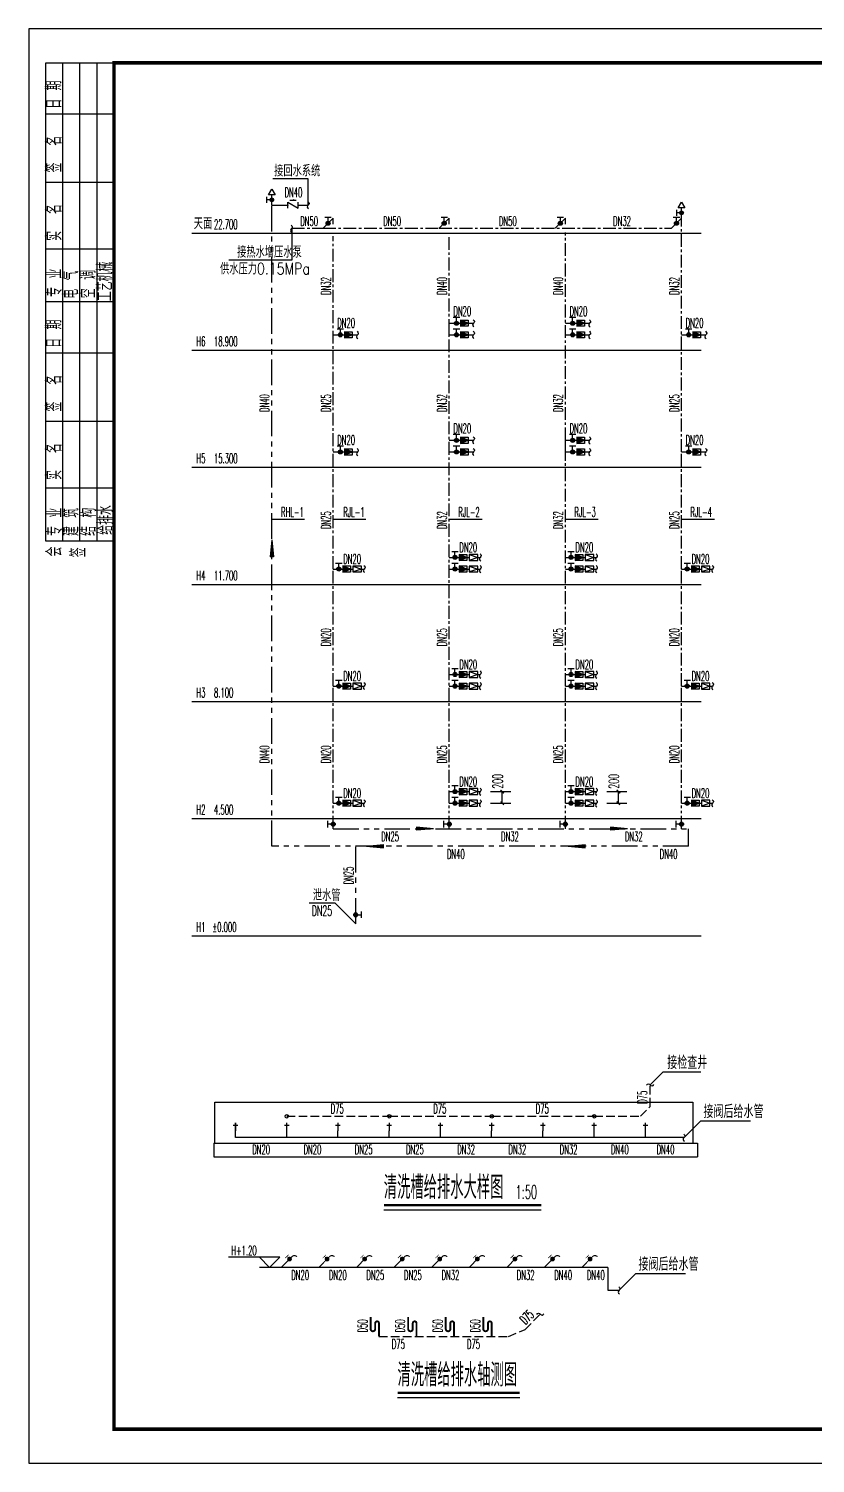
# Model space of a CAD drawing. Extents: x -1254782 to -617813, y -619975 to -323764.
# Drawn here: x -1018456 to -1006941, y -370186 to -349186 of the extents above; entities that cross this region are included whole.
import ezdxf
from ezdxf.enums import TextEntityAlignment as Align

# ---------------------------------------------------------------- set-up
doc = ezdxf.new("R2010")
doc.units = 0
doc.header["$LTSCALE"] = 1000
doc.header["$MEASUREMENT"] = 0
for name, pattern in [('CENTER', [2, 1.25, -0.25, 0.25, -0.25]), ('DASH', [0.35, 0.25, -0.1]), ('PHANTOM', [2.5, 1.25, -0.25, 0.25, -0.25, 0.25, -0.25])]:
    doc.linetypes.add(name, pattern=pattern)
for name, color, linetype in [('2', 2, 'Continuous'), ('4', 4, 'Continuous'), ('9', 9, 'Continuous'), ('DIM_ELEV', 3, 'Continuous'), ('DIM_SYMB', 3, 'Continuous'), ('EQUIP_污水', 7, 'Continuous'), ('EQUIP_给水', 7, 'Continuous'), ('K+T', 252, 'Continuous'), ('PIPE-废水', 5, 'DASH'), ('PIPE-给水', 1, 'Continuous'), ('PUB_TITLE', 4, 'Continuous'), ('STAIR', 2, 'Continuous'), ('TWT_DIM', 3, 'Continuous'), ('TWT_LEAD', 3, 'Continuous'), ('TWT_TEXT', 7, 'Continuous'), ('VALVE_给水', 7, 'Continuous'), ('WALL', 7, 'Continuous'), ('框', 130, 'Continuous')]:
    doc.layers.add(name, color=color, linetype=linetype)
doc.styles.add('-宋体', font='simsun_0.shx', dxfattribs={"width": 0.8})
doc.styles.add('_TCH_DIM', font='SIMPLEX.shx', dxfattribs={"width": 0.8, "bigfont": 'GBCBIG.shx'})
doc.styles.add('_TCH_DIM_T3', font='SIMPLEX.shx', dxfattribs={"width": 0.564706, "bigfont": 'GBCBIG.shx'})
doc.styles.add('TBC', font='simhei_0.shx', dxfattribs={"width": 0.9})
doc.styles.add('天正', font='SIMPLEX.shx', dxfattribs={"width": 0.7, "bigfont": 'HZTXT.shx'})
doc.dimstyles.new('_TWT_ARCH&&50', dxfattribs={"dimtxt": 148.75, "dimasz": 50, "dimexe": 125, "dimexo": 150, "dimgap": 63.125, "dimtad": 1, "dimdec": 0, "dimzin": 0, "dimdsep": 46, "dimtxsty": '_TCH_DIM_T3', "dimblk": 'ARCHTICK', "dimcen": 0.09, "dimclrt": 7, "dimazin": 2, "dimtfac": 1, "dimtdec": 0, "dimtix": 1, "dimtmove": 2, "dimatfit": 3, "dimfxl": 1, "dimtolj": 1, "dimtzin": 0, "dimarcsym": 0})

# ---------------------------------------------------------------- blocks, each defined once
blk = doc.blocks.new('$TWTSYS$00000247')
at = {"elevation": 0}
blk.add_lwpolyline([(7, -101, -0.575183), (0, 0, 0.604745), (-11, 101, 16.924828)], format="xyb", dxfattribs=at)
blk = doc.blocks.new('A$C4A5B27E7')
at = {"layer": '4'}
h = blk.add_hatch(color=256, dxfattribs=at)
h.dxf.hatch_style = 1
h.paths.add_polyline_path([(248, 0), (248, 48), (0, 24)])
for p, q in [((0, 24), (248, 48)), ((0, 24), (248, 0)), ((248, 48), (248, 0))]:
    blk.add_line(p, q, dxfattribs=at)
blk = doc.blocks.new('$VALVE$00000497')
for p, q in [((78, 138), (-78, 138)), ((0, 50), (0, 138))]:
    blk.add_line(p, q)
at = {"const_width": 49.6}
blk.add_lwpolyline([(25, 0, 1), (-25, 0, 1)], format="xyb", close=True, dxfattribs=at)
blk.add_circle((0, 0), 50)
blk = doc.blocks.new('A$C6EA3746F')
at = {"layer": 'TWT_TEXT'}
for points in [[(284, 871), (284, 871), (464, 559), (464, 559), (104, 559), (104, 559), (284, 871)], [(284, 0), (284, 409), (284, 559)]]:
    blk.add_lwpolyline(points, dxfattribs=at)
at = {"layer": 'TWT_TEXT', "xscale": 2.052, "yscale": 2.052, "zscale": 2.052, "rotation": 90.00000000007688}
blk.add_blockref('$VALVE$00000497', (284, 290), dxfattribs=at)
blk = doc.blocks.new('A$C36775C79')
at = {"layer": 'K+T'}
blk.add_lwpolyline([(12, 200), (12, 800), (7012, 800), (7012, 200)], dxfattribs=at)
at = {"layer": 'WALL'}
for p, q in [((0, 200), (7080, 200)), ((0, 200), (0, 0)), ((0, 0), (7080, 0)), ((7080, 200), (7080, 0))]:
    blk.add_line(p, q, dxfattribs=at)
blk = doc.blocks.new('$ATTACHMENT$00000139')
at = {"const_width": 30}
blk.add_lwpolyline([(-169, 0), (-400, 0, 0.443942), (-486, -95, -1.105826)], format="xyb", dxfattribs=at)
at = {"const_width": 15}
for points in [[(-240, 100), (-367, 100)], [(-305, 0), (-305, 100)]]:
    blk.add_lwpolyline(points, dxfattribs=at)
at = {"const_width": 62.5}
blk.add_lwpolyline([(-273, 0, -1), (-336, 0, -1)], format="xyb", close=True, dxfattribs=at)
blk = doc.blocks.new('A$C17493E92')
at = {"layer": '2', "const_width": 28.2}
blk.add_lwpolyline([(14, 285), (14, 109, 1.048718), (81, 112), (81, 192, -1), (136, 192), (136, 0)], format="xyb", dxfattribs=at)
blk = doc.blocks.new('A$C29A34EED')
at = {"layer": '框'}
for p, q in [((0, 461), (0, 14461)), ((0, 14461), (2000, 14461)), ((500, 461), (500, 14461)), ((1000, 461), (1000, 14461)), ((1500, 461), (1500, 14461)), ((2000, 461), (2000, 14461)), ((2000, 12961), (0, 12961)), ((2000, 10961), (0, 10961)), ((2000, 9005), (0, 9005)), ((2000, 7461), (0, 7461)), ((2000, 5961), (0, 5961)), ((2000, 3961), (0, 3961)), ((2000, 2005), (0, 2005)), ((2000, 461), (0, 461))]:
    blk.add_line(p, q, dxfattribs=at)
at = {"layer": '框', "style": '_TCH_DIM', "width": 0.8}
for s, p in [('日 期', (462, 13120)), ('签  名', (466, 11253)), ('实  名', (466, 9253)), ('工艺机械', (1953, 7486)), ('专 业', (472, 7613)), ('电 气', (957, 7555)), ('空 调', (1460, 7573)), ('日 期', (462, 6120)), ('签  名', (466, 4253)), ('实  名', (466, 2253)), ('专 业', (480, 613)), ('建 筑', (967, 607)), ('结 构', (1470, 612)), ('给排水', (1970, 645)), ('会', (470, 12)), ('签', (1174, -12))]:
    blk.add_text(s, height=450, rotation=90, dxfattribs=at).set_placement(p)
blk = doc.blocks.new('A$C54597E38')
at = {"layer": '9'}
h = blk.add_hatch(dxfattribs=at)
h.set_pattern_fill('ANSI31', color=256, scale=70.630202, angle=135, style=0)
h.set_pattern_definition([(180, (-153496.256, -56662.455), (-2e-15, -8.82877527), [])])
edge = h.paths.add_edge_path()
edge.add_line((99, 458), (99, 400))
edge.add_line((99, 400), (0, 400))
edge.add_line((0, 400), (0, 620))
edge.add_arc((64, 620), 63.6, 90, 180, ccw=False)
edge.add_line((64, 683), (622, 683))
edge.add_arc((622, 620), 63.6, 0, 90, ccw=False)
edge.add_line((685, 620), (685, 396))
edge.add_line((685, 396), (594, 396))
edge.add_line((594, 396), (594, 463))
edge.add_line((594, 463), (614, 463))
edge.add_line((614, 463), (624, 463))
edge.add_line((624, 463), (624, 613))
edge.add_line((624, 613), (68, 613))
edge.add_line((68, 613), (68, 458))
edge.add_line((68, 458), (99, 458))
h.paths.add_polyline_path([(369, 293), (369, 582), (586, 582), (586, 519), (436, 519), (436, 458), (557, 458), (557, 225), (431, 225), (431, 166), (588, 166), (588, 112), (370, 112), (370, 226), (321, 226), (321, 112), (103, 112), (103, 166), (260, 166), (260, 225), (133, 225), (133, 458), (255, 458), (255, 519), (104, 519), (104, 582), (321, 582), (321, 293)])
h.paths.add_polyline_path([(196, 399), (265, 399), (265, 289), (196, 289)], flags=16)
h.paths.add_polyline_path([(494, 399), (425, 399), (425, 289), (494, 289)], flags=16)
edge = h.paths.add_edge_path()
edge.add_line((99, 225), (99, 283))
edge.add_line((99, 283), (0, 283))
edge.add_line((0, 283), (0, 64))
edge.add_arc((64, 64), 63.6, 180, 270)
edge.add_line((64, 0), (622, 0))
edge.add_arc((622, 64), 63.6, 270, 360)
edge.add_line((685, 64), (685, 287))
edge.add_line((685, 287), (594, 287))
edge.add_line((594, 287), (594, 220))
edge.add_line((594, 220), (614, 220))
edge.add_line((614, 220), (624, 220))
edge.add_line((624, 220), (624, 71))
edge.add_line((624, 71), (68, 71))
edge.add_line((68, 71), (68, 225))
edge.add_line((68, 225), (99, 225))
blk.add_lwpolyline([(369, 293), (369, 293), (369, 582), (586, 582), (586, 519), (436, 519), (436, 458), (557, 458), (557, 225), (431, 225), (431, 166), (588, 166), (588, 112), (370, 112), (370, 226), (321, 226), (321, 112), (103, 112), (103, 166), (260, 166), (260, 225), (133, 225), (133, 458), (255, 458), (255, 519), (104, 519), (104, 582), (321, 582), (321, 293), (369, 293)], dxfattribs=at)
blk.add_lwpolyline([(99, 225), (99, 283), (0, 283), (0, 64, 0.414214), (64, 0), (622, 0, 0.414214), (685, 64), (685, 287), (594, 287), (594, 220), (614, 220), (624, 220), (624, 71), (68, 71), (68, 225)], format="xyb", close=True, dxfattribs=at)
blk.add_lwpolyline([(494, 399), (425, 399), (425, 289), (494, 289)], close=True, dxfattribs=at)
blk = doc.blocks.new('框')
at = {"layer": '4'}
for p, q in [((-296744, 162730), (-296744, 136314)), ((-286744, 162730), (-286744, 136314))]:
    blk.add_line(p, q, dxfattribs=at)
at = {"layer": '框'}
for p, q in [((-296744, 176314), (-296744, 136314)), ((-286744, 176314), (-286744, 136314)), ((-296744, 163305), (-286744, 163305)), ((-296744, 158802), (-286744, 158802)), ((-296744, 154299), (-286744, 154299)), ((-296744, 152498), (-286744, 152498)), ((-296744, 150697), (-286744, 150697)), ((-296744, 149796), (-286744, 149796)), ((-296744, 148896), (-286744, 148896)), ((-296744, 147995), (-286744, 147995)), ((-296744, 147095), (-286744, 147095)), ((-296744, 146194), (-286744, 146194)), ((-296744, 145293), (-286744, 145293)), ((-296744, 144393), (-286744, 144393)), ((-296744, 143492), (-286744, 143492)), ((-296744, 142592), (-286744, 142592)), ((-296744, 141691), (-286744, 141691)), ((-296744, 140790), (-286744, 140790)), ((-296744, 139890), (-286744, 139890)), ((-296744, 138989), (-286744, 138989))]:
    blk.add_line(p, q, dxfattribs=at)
at = {"layer": '4'}
blk.add_blockref('A$C54597E38', (-296545, 138194), dxfattribs=at)
at = {"layer": 'TWT_TEXT', "style": 'TBC', "width": 0.9}
blk.add_text('广州亚泰建筑设计院有限公司', height=480, dxfattribs=at).set_placement((-295594, 138303))
at = {"layer": 'TWT_TEXT', "style": '_TCH_DIM'}
for s, height, p in [('建筑工程甲级设计证书号：', 300, (-295611, 137801)), ('市政工程乙级设计证书号：', 300, (-295611, 137369)), ('城乡规划编制乙级证书编号：粤自资规乙字', 300, (-295611, 136920)), ('电话', 300, (-295611, 136486)), ('图纸版权属设计单位所有，未经许可，外人及外单位不得翻印复制作为其他工程之用', 249.73, (-293659, 135803))]:
    blk.add_text(s, height=height, rotation=359.9997, dxfattribs=at).set_placement(p)
at = {"layer": 'TWT_TEXT', "style": '天正', "width": 0.67}
for s, height, p in [('A144002161', 300, (-293024, 137780)), ('A244002168', 300, (-293014, 137347)), ('23440110', 300, (-291419, 136901)), ('Tel：020-84214629', 290, (-295000, 136465))]:
    blk.add_text(s, height=height, rotation=359.9997, dxfattribs=at).set_placement(p)
at = {"layer": '框', "style": '-宋体', "width": 0.74}
for s, p in [('注册章', (-296559, 159033)), ('工程设计出图专用章', (-296559, 154530)), ('佛山市天地元一净化设备有限公司净化智', (-293732, 153432)), ('项目名称', (-296559, 152729)), ('能装备总部项目综合楼', (-293732, 152729)), ('兴建单位', (-296559, 150928)), ('佛山市天地元一净化设备有限公司', (-293732, 150928)), ('图      名', (-296559, 150075)), ('图      别', (-296559, 149174)), ('水  施', (-293732, 149174)), ('图      号', (-296559, 148273)), ('SS-  /', (-293732, 148273)), ('10', (-292587, 148273)), ('版  本  号', (-296559, 147373)), ('第一版', (-293732, 147373)), ('日      期', (-296559, 146472)), ('2025.10', (-293732, 146472)), ('制      图', (-296559, 145572)), ('设      计', (-296559, 144671)), ('专业负责人', (-296559, 143770)), ('项目负责人', (-296559, 142870)), ('专业校对人', (-296559, 141969)), ('审  核  人', (-296559, 141069)), ('审  定  人', (-296559, 140168)), ('设  计  号', (-296559, 139267)), ('AT-FS25023E', (-293740, 139267))]:
    blk.add_text(s, height=350, dxfattribs=at).set_placement(p)
for s, p in [('叶润华', (-293185, 145572)), ('叶润华', (-293185, 144671)), ('何志朋', (-293185, 142870)), ('范 武', (-293185, 141969)), ('陈伟业', (-293185, 141069)), ('何志朋', (-293185, 140168))]:
    blk.add_text(s, height=350, dxfattribs=at).set_placement(p, align=Align.CENTER)
blk = doc.blocks.new('A$C7517252D')
at = {"layer": '4'}
for name, p in [('A$C29A34EED', (0, 26072)), ('框', (344644, -135781))]:
    blk.add_blockref(name, p, dxfattribs=at)
blk = doc.blocks.new('_ArchTick')
at = {"color": 0, "linetype": 'ByBlock', "const_width": 0.4}
blk.add_lwpolyline([(-0.5, -0.5), (0.5, 0.5)], dxfattribs=at)
blk = doc.blocks.new('*D171')
at = {"layer": 'Defpoints', "color": 0, "transparency": 16777216}
for p in [(-1011845, -360353), (-1011524, -360353), (-1011845, -360523)]:
    blk.add_point(p, dxfattribs=at)
at = {"layer": 'TWT_DIM', "color": 0, "lineweight": -2, "transparency": 16777216}
for p, q in [((-1011695, -360353), (-1011399, -360353)), ((-1011524, -360523), (-1011524, -360353)), ((-1011695, -360523), (-1011399, -360523))]:
    blk.add_line(p, q, dxfattribs=at)
at = {"layer": 'TWT_DIM', "color": 0, "lineweight": -2, "transparency": 16777216, "xscale": 50, "yscale": 50, "zscale": 50}
for p, rotation in [((-1011524, -360353), 90), ((-1011524, -360523), 270)]:
    blk.add_blockref('_ArchTick', p, dxfattribs=dict(at, rotation=rotation))
at = {"layer": 'TWT_DIM', "color": 7, "transparency": 16777216, "insert": (-1011591, -360203), "char_height": 148.8, "attachment_point": 5, "rotation": 90, "style": '_TCH_DIM_T3'}
blk.add_mtext('\\A1;200', dxfattribs=at)
blk = doc.blocks.new('*D172')
at = {"layer": 'Defpoints', "color": 0, "transparency": 16777216}
for p in [(-1010145, -360353), (-1009824, -360353), (-1010145, -360523)]:
    blk.add_point(p, dxfattribs=at)
at = {"layer": 'TWT_DIM', "color": 0, "lineweight": -2, "transparency": 16777216}
for p, q in [((-1009995, -360353), (-1009699, -360353)), ((-1009824, -360523), (-1009824, -360353)), ((-1009995, -360523), (-1009699, -360523))]:
    blk.add_line(p, q, dxfattribs=at)
at = {"layer": 'TWT_DIM', "color": 0, "lineweight": -2, "transparency": 16777216, "xscale": 50, "yscale": 50, "zscale": 50}
for p, rotation in [((-1009824, -360353), 90), ((-1009824, -360523), 270)]:
    blk.add_blockref('_ArchTick', p, dxfattribs=dict(at, rotation=rotation))
at = {"layer": 'TWT_DIM', "color": 7, "transparency": 16777216, "insert": (-1009891, -360203), "char_height": 148.8, "attachment_point": 5, "rotation": 90, "style": '_TCH_DIM_T3'}
blk.add_mtext('\\A1;200', dxfattribs=at)
blk = doc.blocks.new('$VALVE$00000752')
for p, q in [((-112.5, 75), (112.5, 75)), ((112.5, 75), (112.5, -75)), ((112.5, -75), (-112.5, -75))]:
    blk.add_line(p, q)
blk.add_lwpolyline([(-112.5, -75), (112.5, 0), (-112.5, 75)], close=True)
for p in [(-112.5, 0), (112.5, 0)]:
    blk.add_point(p)
blk.add_solid([(-112.5, 75), (112.5, 0), (-112.5, -75)])
blk = doc.blocks.new('$VALVE$00000301')
for points in [[(-125, 72), (125, 0), (-125, -72)], [(-125, 72), (-125, -72), (125, -72), (125, 72), (-125, 72)]]:
    blk.add_lwpolyline(points)
for p in [(-125, 0), (125, 0)]:
    blk.add_point(p)
blk = doc.blocks.new('$VALVE$00000315')
blk.add_line((-75, 125), (75, 125))
blk.add_lwpolyline([(-125, -75), (-125, 75), (125, -75), (125, 75)])
for p in [(-125, 0), (125, 0)]:
    blk.add_point(p)
blk.add_solid([(0, 125), (0, 150), (75, 125)])
blk = doc.blocks.new('$TwtSys$00000320')
at = {"const_width": 20}
for points in [[(0, 0), (0, -121)], [(-37, -83), (37, -83)]]:
    blk.add_lwpolyline(points, dxfattribs=at)
blk = doc.blocks.new('$TwtSys$00000147')
blk.add_circle((0, 0, 0), 25)

msp = doc.modelspace()

# ---------------------------------------------------------------- linework, layer by layer
at = {"layer": '4', "linetype": 'PHANTOM', "ltscale": 0.15}
for p, q in [((-1013999, -360895.8), (-1013999, -360523)), ((-1012298.9, -360895.8), (-1012298.9, -360523.1)), ((-1010599, -360895.8), (-1010599, -360523)), ((-1008899, -360895.8), (-1008899, -360523))]:
    msp.add_line(p, q, dxfattribs=at)
at = {"layer": '4', "linetype": 'PHANTOM', "ltscale": 0.3}
for p, q in [((-1008795.5, -361152.4), (-1008795.5, -360895.8)), ((-1013667.8, -362287), (-1013667.8, -361152.4))]:
    msp.add_line(p, q, dxfattribs=at)
for points in [[(-1008795.5, -361152.4), (-1008795.5, -361152.4), (-1014898, -361152.4), (-1014898, -351769), (-1014662.3, -351769)], [(-1014512.3, -351769), (-1014364.3, -351769)], [(-1013999, -360895.8), (-1008795.5, -360895.8)]]:
    msp.add_lwpolyline(points, dxfattribs=at)
at = {"layer": '9'}
for points in [[(-1008610.2, -352182.8), (-1016068.9, -352182.8)], [(-1008610.2, -353896.8), (-1016068.9, -353896.8)], [(-1008610.2, -355610.8), (-1016068.9, -355610.8)], [(-1008610.2, -357324.8), (-1016068.9, -357324.8)], [(-1008610.2, -359038.8), (-1016068.9, -359038.8)], [(-1008610.2, -360752.8), (-1016068.9, -360752.8)], [(-1008610.2, -362470.8), (-1016068.9, -362470.8)]]:
    msp.add_lwpolyline(points, dxfattribs=at)
at = {"layer": 'DIM_ELEV', "color": 0}
for p, q in [((-1014779, -367167.3), (-1015532.2, -367167.3)), ((-1014929, -367317.3), (-1015079, -367167.3)), ((-1014929, -367317.3), (-1014779, -367167.3)), ((-1014682, -367317.3), (-1015079, -367317.3))]:
    msp.add_line(p, q, dxfattribs=at)
at = {"layer": 'DIM_SYMB', "const_width": 35}
for points in [[(-1013256.9, -366407.1), (-1010953.2, -366407.1)], [(-1013056.9, -369152.7), (-1011268.2, -369152.7)]]:
    msp.add_lwpolyline(points, dxfattribs=at)
at = {"layer": 'DIM_SYMB'}
for points in [[(-1013256.9, -366477.1), (-1010953.2, -366477.1)], [(-1013056.9, -369222.7), (-1011268.2, -369222.7)]]:
    msp.add_lwpolyline(points, dxfattribs=at)
at = {"layer": 'PIPE-废水', "linetype": 'DASH', "ltscale": 0.5}
for p, q in [((-1009358.1, -364962.1), (-1009358.1, -364646.1)), ((-1009502.1, -365106.1), (-1009358.1, -364962.1)), ((-1014678.5, -365106.1), (-1013176.5, -365106.1)), ((-1013176.5, -365106.1), (-1011676.5, -365106.1)), ((-1011676.5, -365106.1), (-1010176.5, -365106.1)), ((-1010176.5, -365106.1), (-1009502.1, -365106.1)), ((-1011188.6, -368225.9), (-1010965.2, -368002.5)), ((-1013328.7, -368327.7), (-1011434.4, -368327.7)), ((-1011434.4, -368327.7), (-1011188.6, -368225.9))]:
    msp.add_line(p, q, dxfattribs=at)
at = {"layer": 'PIPE-给水', "linetype": 'Continuous', "ltscale": 0.5}
for p, q in [((-1014147.3, -352107.5), (-1013998.9, -351959.1)), ((-1012447.3, -352107.5), (-1012298.9, -351959.1)), ((-1010747.4, -352107.5), (-1010599, -351959.1)), ((-1009047.4, -352107.5), (-1008899, -351959.1)), ((-1012298.9, -353497), (-1012132.7, -353497)), ((-1012020.2, -353497), (-1011944.2, -353497)), ((-1010599, -353497), (-1010432.7, -353497)), ((-1010320.2, -353497), (-1010244.3, -353497)), ((-1013999, -353667), (-1013832.7, -353667)), ((-1013720.2, -353667), (-1013644.3, -353667)), ((-1012298.9, -353667), (-1012132.7, -353667)), ((-1012020.2, -353667), (-1011944.3, -353667)), ((-1010599, -353667), (-1010432.8, -353667)), ((-1010320.3, -353667), (-1010244.3, -353667)), ((-1008899, -353667), (-1008732.8, -353667)), ((-1008620.3, -353667), (-1008544.3, -353667)), ((-1012299, -355211), (-1012132.7, -355211)), ((-1012020.2, -355211), (-1011944.2, -355211)), ((-1010599, -355211), (-1010432.7, -355211)), ((-1010320.2, -355211), (-1010244.2, -355211)), ((-1013999, -355381), (-1013832.7, -355381)), ((-1013720.2, -355381), (-1013644.3, -355381)), ((-1012299, -355381), (-1012132.8, -355381)), ((-1012020.3, -355381), (-1011944.3, -355381)), ((-1010599, -355381), (-1010432.8, -355381)), ((-1010320.3, -355381), (-1010244.3, -355381)), ((-1008899, -355381.1), (-1008732.8, -355381.1)), ((-1008620.3, -355381.1), (-1008544.3, -355381.1)), ((-1012298.9, -356925), (-1012155.4, -356925)), ((-1012042.9, -356925), (-1012008.3, -356925)), ((-1011883.4, -356925), (-1011845.2, -356925)), ((-1010598.9, -356925), (-1010455.4, -356925)), ((-1010342.9, -356925), (-1010308.3, -356925)), ((-1010183.4, -356925), (-1010145.2, -356925)), ((-1013999, -357095), (-1013855.4, -357095)), ((-1013742.9, -357095), (-1013708.3, -357095)), ((-1013583.5, -357095), (-1013545.2, -357095)), ((-1012299, -357095), (-1012155.4, -357095)), ((-1012042.9, -357095), (-1012008.3, -357095)), ((-1011883.5, -357095), (-1011845.3, -357095)), ((-1010599, -357095), (-1010455.4, -357095)), ((-1010342.9, -357095), (-1010308.3, -357095)), ((-1010183.5, -357095), (-1010145.2, -357095)), ((-1008899, -357095.1), (-1008755.5, -357095.1)), ((-1008643, -357095.1), (-1008608.3, -357095.1)), ((-1008483.5, -357095), (-1008445.3, -357095)), ((-1012298.9, -358639), (-1012155.4, -358639)), ((-1012042.9, -358639), (-1012008.3, -358639)), ((-1011883.4, -358639), (-1011845.2, -358639)), ((-1010598.9, -358639), (-1010455.4, -358639)), ((-1010342.9, -358639), (-1010308.3, -358639)), ((-1010183.4, -358639), (-1010145.2, -358639)), ((-1013999, -358809), (-1013855.4, -358809)), ((-1013742.9, -358809), (-1013708.3, -358809)), ((-1013583.5, -358809), (-1013545.2, -358809)), ((-1012299, -358809), (-1012155.4, -358809)), ((-1012042.9, -358809), (-1012008.3, -358809)), ((-1011883.5, -358809), (-1011845.3, -358809)), ((-1010599, -358809), (-1010455.4, -358809)), ((-1010342.9, -358809), (-1010308.3, -358809)), ((-1010183.5, -358809), (-1010145.2, -358809)), ((-1008899, -358809.1), (-1008755.5, -358809.1)), ((-1008643, -358809.1), (-1008608.3, -358809.1)), ((-1008483.5, -358809), (-1008445.3, -358809)), ((-1012299, -360353), (-1012155.4, -360353)), ((-1012042.9, -360353), (-1012008.3, -360353)), ((-1011883.5, -360353), (-1011845.2, -360353)), ((-1010598.9, -360353), (-1010455.4, -360353)), ((-1010342.9, -360353), (-1010308.3, -360353)), ((-1010183.4, -360353), (-1010145.2, -360353)), ((-1013999, -360523), (-1013855.4, -360523)), ((-1013742.9, -360523), (-1013708.3, -360523)), ((-1013583.5, -360523), (-1013545.2, -360523)), ((-1012299, -360523), (-1012298.9, -360523)), ((-1012298.9, -360523), (-1012155.5, -360523)), ((-1012043, -360523), (-1012008.4, -360523)), ((-1011883.5, -360523), (-1011845.3, -360523)), ((-1010599, -360523), (-1010455.4, -360523)), ((-1010342.9, -360523), (-1010308.3, -360523)), ((-1010183.5, -360523), (-1010145.2, -360523)), ((-1008899, -360523), (-1008755.5, -360523)), ((-1008643, -360523), (-1008608.4, -360523)), ((-1008483.5, -360523), (-1008445.3, -360523)), ((-1015428.5, -365417.2), (-1015428.5, -365320.6)), ((-1014678.5, -365417.2), (-1014678.5, -365320.6)), ((-1013928.5, -365417.2), (-1013928.5, -365320.6)), ((-1013178.5, -365417.2), (-1013178.5, -365320.6)), ((-1012428.5, -365417.2), (-1012428.5, -365320.6)), ((-1011678.5, -365417.2), (-1011678.5, -365320.6)), ((-1010928.5, -365417.2), (-1010928.5, -365320.6)), ((-1010178.5, -365417.2), (-1010178.5, -365320.6)), ((-1009428.5, -365417.2), (-1009428.5, -365320.6)), ((-1014678.5, -365417.2), (-1015428.5, -365417.2)), ((-1013928.5, -365417.2), (-1014678.5, -365417.2)), ((-1013178.5, -365417.2), (-1013928.5, -365417.2)), ((-1012428.5, -365417.2), (-1013178.5, -365417.2)), ((-1011678.5, -365417.2), (-1012428.5, -365417.2)), ((-1010928.5, -365417.2), (-1011678.5, -365417.2)), ((-1010178.5, -365417.2), (-1010928.5, -365417.2)), ((-1009428.5, -365417.2), (-1010178.5, -365417.2)), ((-1008862.8, -365417.2), (-1009428.5, -365417.2)), ((-1014758.8, -367317.3), (-1014690.5, -367249)), ((-1014208.8, -367317.3), (-1014140.5, -367249)), ((-1013658.8, -367317.3), (-1013590.5, -367249)), ((-1013108.8, -367317.3), (-1013040.5, -367249)), ((-1012558.8, -367317.3), (-1012490.5, -367249)), ((-1012008.8, -367317.3), (-1011940.5, -367249)), ((-1011458.8, -367317.3), (-1011390.5, -367249)), ((-1010908.8, -367317.3), (-1010840.5, -367249)), ((-1010358.8, -367317.3), (-1010290.5, -367249)), ((-1014208.8, -367317.3), (-1014758.8, -367317.3)), ((-1013658.8, -367317.3), (-1014208.8, -367317.3)), ((-1013108.8, -367317.3), (-1013658.8, -367317.3)), ((-1012558.8, -367317.3), (-1013108.8, -367317.3)), ((-1012008.8, -367317.3), (-1012558.8, -367317.3)), ((-1011458.8, -367317.3), (-1012008.8, -367317.3)), ((-1010908.8, -367317.3), (-1011458.8, -367317.3)), ((-1010358.8, -367317.3), (-1010908.8, -367317.3)), ((-1009978.1, -367317.3), (-1010358.8, -367317.3)), ((-1009978.1, -367317.3), (-1009978.1, -367651.8)), ((-1009978.1, -367651.8), (-1009814.1, -367651.8))]:
    msp.add_line(p, q, dxfattribs=at)
at = {"layer": 'PIPE-给水', "linetype": 'CENTER', "ltscale": 0.15}
for p, q in [((-1013998.9, -352047.5), (-1013998.9, -351959.1)), ((-1012298.9, -352047.5), (-1012298.9, -351959.1)), ((-1010599, -352047.5), (-1010599, -351959.1)), ((-1008899, -355381.1), (-1008899, -351959.1)), ((-1014603.8, -352107.5), (-1014147.3, -352107.5)), ((-1014147.3, -352107.5), (-1012447.3, -352107.5)), ((-1012447.3, -352107.5), (-1009047.4, -352107.5)), ((-1010599, -355211), (-1010599, -352167.5)), ((-1013999, -357095), (-1013998.9, -352220.6)), ((-1012298.9, -360523), (-1012298.9, -352220.6)), ((-1012298.9, -353667), (-1012298.9, -353497)), ((-1010599, -355381), (-1010599, -355211)), ((-1010599, -358809), (-1010599, -355381)), ((-1008899, -357095.1), (-1008899, -355381.1)), ((-1013999, -358809), (-1013999, -357095)), ((-1008899, -358809.1), (-1008899, -357095.1)), ((-1013999, -360523), (-1013999, -358809)), ((-1010599, -360523), (-1010599, -358809)), ((-1008899, -360523), (-1008899, -358809.1))]:
    msp.add_line(p, q, dxfattribs=at)
at = {"layer": 'PUB_TITLE'}
msp.add_lwpolyline([(-1018455.8, -370185.6), (-988755.8, -370185.6), (-988755.8, -349185.6), (-1018455.8, -349185.6)], close=True, dxfattribs=at)
at = {"layer": 'PUB_TITLE', "const_width": 50}
msp.add_lwpolyline([(-1017205.8, -369685.6), (-989255.8, -369685.6), (-989255.8, -349685.6), (-1017205.8, -349685.6)], close=True, dxfattribs=at)
at = {"layer": 'TWT_LEAD'}
for p, q in [((-1014364.4, -351383.7), (-1014883.9, -351383.7)), ((-1014364.4, -351769), (-1014364.4, -351383.7)), ((-1014603.8, -352107.5), (-1014603.8, -352573)), ((-1014603.8, -352573), (-1015528.4, -352573)), ((-1014898, -356365.6), (-1014788.8, -356365.6)), ((-1014788.8, -356365.6), (-1014417.2, -356365.6)), ((-1013998.9, -356365.5), (-1013889.7, -356365.5)), ((-1013889.7, -356365.5), (-1013518.1, -356365.5)), ((-1012298.9, -356365.5), (-1012189.7, -356365.5)), ((-1012189.7, -356365.5), (-1011818.1, -356365.5)), ((-1010599, -356365.6), (-1010489.7, -356365.6)), ((-1010489.7, -356365.6), (-1010118.1, -356365.6)), ((-1008899, -356365.6), (-1008789.8, -356365.6)), ((-1008789.8, -356365.6), (-1008418.2, -356365.6)), ((-1013967.3, -361987.4), (-1014348.9, -361987.4)), ((-1013667.8, -362287), (-1013967.3, -361987.4)), ((-1009358.1, -364646.1), (-1009167.7, -364455.6)), ((-1009167.7, -364455.6), (-1008617.4, -364455.6)), ((-1008862.8, -365417.2), (-1008617.5, -365171.9)), ((-1008617.5, -365171.9), (-1007889.3, -365171.9)), ((-1009814.1, -367651.8), (-1009568.8, -367406.4)), ((-1009568.8, -367406.4), (-1008840.6, -367406.4))]:
    msp.add_line(p, q, dxfattribs=at)

# ---------------------------------------------------------------- block references
at = {"layer": '2'}
for p in [(-1013464.4, -368327.7), (-1012914.4, -368327.7), (-1012364.4, -368327.7), (-1011814.4, -368327.7)]:
    msp.add_blockref('A$C17493E92', p, dxfattribs=at)
at = {"layer": '4', "xscale": 0.5, "yscale": 0.5, "zscale": 0.5}
msp.add_blockref('A$C7517252D', (-1018205.8, -369951.9), dxfattribs=at)
at = {"layer": '4', "rotation": 270}
msp.add_blockref('A$C4A5B27E7', (-1014922, -356667.9), dxfattribs=at)
at = {"layer": '4', "xscale": -1}
for p in [(-1012530.4, -360919.8), (-1009689.2, -360919.8)]:
    msp.add_blockref('A$C4A5B27E7', p, dxfattribs=at)
at = {"layer": '4', "xscale": -1, "rotation": 180}
for p in [(-1013512, -361128.4), (-1010557.7, -361128.4)]:
    msp.add_blockref('A$C4A5B27E7', p, dxfattribs=at)
at = {"layer": '9'}
msp.add_blockref('A$C36775C79', (-1015744.8, -365697), dxfattribs=at)
at = {"layer": 'EQUIP_污水'}
for p in [(-1014678.5, -365106.1), (-1013176.5, -365106.1), (-1011676.5, -365106.1), (-1010176.5, -365106.1)]:
    msp.add_blockref('$TwtSys$00000147', p, dxfattribs=at)
at = {"layer": 'EQUIP_给水', "rotation": 180}
for p in [(-1015428.5, -365320.6), (-1014678.5, -365320.6), (-1013928.5, -365320.6), (-1013178.5, -365320.6), (-1012428.5, -365320.6), (-1011678.5, -365320.6), (-1010928.5, -365320.6), (-1010178.5, -365320.6), (-1009428.5, -365320.6)]:
    msp.add_blockref('$TwtSys$00000320', p, dxfattribs=at)
at = {"layer": 'EQUIP_给水', "xscale": -0.5500000000043374, "yscale": 0.5499999999992724, "zscale": 0.55, "rotation": 45}
for p in [(-1014756.1, -367314.6), (-1014206.1, -367314.6), (-1013656.1, -367314.6), (-1013106.1, -367314.6), (-1012556.1, -367314.6), (-1012006.1, -367314.6), (-1011456.1, -367314.6), (-1010906.1, -367314.6), (-1010356.1, -367314.6)]:
    msp.add_blockref('$ATTACHMENT$00000139', p, dxfattribs=at)
at = {"layer": 'STAIR', "xscale": 0.2666640000417829, "yscale": 0.2666640000417829, "zscale": 0.2666640000417829}
for p in [(-1014973.6, -351769), (-1008974.6, -351959.1)]:
    msp.add_blockref('A$C6EA3746F', p, dxfattribs=at)
at = {"layer": 'STAIR', "xscale": 0.5110560000175611, "yscale": 0.5110560000175611, "zscale": 0.5110560000175611}
for p, rotation in [((-1014364.3, -351769), 180), ((-1014609.6, -352112.8, 0), 179.9999999999999), ((-1013644.1, -353667), 180), ((-1011944.1, -353667), 180), ((-1011944.1, -353497), 180), ((-1010244.2, -353667), 180), ((-1010244.1, -353497), 180), ((-1008544.2, -353667), 180), ((-1011944.1, -355211), 180), ((-1010244.1, -355211), 180), ((-1013644.1, -355381), 180), ((-1011944.1, -355381), 180), ((-1010244.1, -355381), 180), ((-1008544.2, -355381.1), 180), ((-1011845.1, -356925), 180), ((-1010145.1, -356925), 180), ((-1013545.1, -357095), 180), ((-1011845.1, -357095), 180), ((-1010145.1, -357095), 180), ((-1008445.1, -357095.1), 180), ((-1011845.1, -358639), 180), ((-1010145.1, -358639), 180), ((-1013545.1, -358809), 180), ((-1011845.1, -358809), 180), ((-1010145.1, -358809), 180), ((-1008445.1, -358809.1), 180), ((-1011845.1, -360353), 180), ((-1010145.1, -360353), 180), ((-1013545.1, -360523), 180), ((-1011845.2, -360523), 180), ((-1010145.1, -360523), 180), ((-1008445.1, -360523), 180), ((-1009358.1, -364646, 0), 269.9999999999999), ((-1008862.7, -365417.2, 0), 180), ((-1009814, -367651.8, 0), 180), ((-1010965.2, -368002.3, 0), 269.9999999999999)]:
    msp.add_blockref('$TWTSYS$00000247', p, dxfattribs=dict(at, rotation=rotation))
at = {"layer": 'VALVE_给水', "xscale": 0.6, "yscale": 0.6, "zscale": 0.6}
msp.add_blockref('$VALVE$00000315', (-1014587.3, -351769), dxfattribs=at)
at = {"layer": 'VALVE_给水', "yscale": 0.6}
for name, p, xscale, zscale, rotation in [('$VALVE$00000497', (-1014073.1, -352033.2), 0.6, 0.6, 359.9999999999913), ('$VALVE$00000497', (-1012373.1, -352033.2), 0.6, 0.6, 359.9999999999913), ('$VALVE$00000497', (-1010673.1, -352033.2), 0.6, 0.6, 359.9999999999913), ('$VALVE$00000497', (-1008973.1, -352033.2), 0.6, 0.6, 359.9999999999913), ('$VALVE$00000497', (-1012193.3, -353497), 0.6, 0.6, 0.001718200318931), ('$VALVE$00000497', (-1010493.3, -353497), 0.6, 0.6, 0.001718200318931), ('$VALVE$00000497', (-1013893.4, -353667), 0.6, 0.6, 0.0017184278614163), ('$VALVE$00000752', (-1013776.5, -353667), 0.5, 0.5, 0.0017184278614163), ('$VALVE$00000497', (-1012193.3, -353667), 0.6, 0.6, 0.0017184278614163), ('$VALVE$00000752', (-1012076.4, -353497), 0.5, 0.5, 0.001718200318931), ('$VALVE$00000752', (-1012076.5, -353667), 0.5, 0.5, 0.0017184278614163), ('$VALVE$00000497', (-1010493.4, -353667), 0.6, 0.6, 0.0017184278614163), ('$VALVE$00000752', (-1010376.5, -353667), 0.5, 0.5, 0.0017184278614163), ('$VALVE$00000752', (-1010376.5, -353497), 0.5, 0.5, 0.001718200318931), ('$VALVE$00000497', (-1008793.4, -353667), 0.6, 0.6, 0.0017184278614163), ('$VALVE$00000752', (-1008676.5, -353667), 0.5, 0.5, 0.0017184278614163), ('$VALVE$00000497', (-1013893.4, -355381), 0.6, 0.6, 0.0017184278614163), ('$VALVE$00000497', (-1012193.4, -355381), 0.6, 0.6, 0.0017184278614163), ('$VALVE$00000497', (-1012193.3, -355211), 0.6, 0.6, 0.001718200318931), ('$VALVE$00000752', (-1012076.5, -355211), 0.5, 0.5, 0.001718200318931), ('$VALVE$00000497', (-1010493.4, -355381), 0.6, 0.6, 0.0017184278614163), ('$VALVE$00000497', (-1010493.3, -355211), 0.6, 0.6, 0.001718200318931), ('$VALVE$00000752', (-1010376.5, -355211), 0.5, 0.5, 0.001718200318931), ('$VALVE$00000497', (-1008793.4, -355381.1), 0.6, 0.6, 0.0017184278614163), ('$VALVE$00000752', (-1013776.5, -355381), 0.5, 0.5, 0.0017184278614163), ('$VALVE$00000752', (-1012076.5, -355381), 0.5, 0.5, 0.0017184278614163), ('$VALVE$00000752', (-1010376.5, -355381), 0.5, 0.5, 0.0017184278614163), ('$VALVE$00000752', (-1008676.5, -355381.1), 0.5, 0.5, 0.0017184278614163), ('$VALVE$00000497', (-1012216, -356925), 0.6, 0.6, 0.0018357484322468), ('$VALVE$00000752', (-1012099.1, -356925), 0.5, 0.5, 0.0018357484439598), ('$VALVE$00000301', (-1011945.9, -356925), 0.5, 0.5, 0.0018357484439598), ('$VALVE$00000497', (-1010516, -356925), 0.6, 0.6, 0.0018357484322468), ('$VALVE$00000752', (-1010399.1, -356925), 0.5, 0.5, 0.0018357484439598), ('$VALVE$00000301', (-1010245.9, -356925), 0.5, 0.5, 0.0018357484439598), ('$VALVE$00000497', (-1013916, -357095), 0.6, 0.6, 0.0018357484322468), ('$VALVE$00000752', (-1013799.2, -357095), 0.5, 0.5, 0.0018357484439598), ('$VALVE$00000301', (-1013645.9, -357095), 0.5, 0.5, 0.0018357484439598), ('$VALVE$00000497', (-1012216.1, -357095), 0.6, 0.6, 0.0018357484322468), ('$VALVE$00000752', (-1012099.2, -357095), 0.5, 0.5, 0.0018357484439598), ('$VALVE$00000301', (-1011945.9, -357095), 0.5, 0.5, 0.0018357484439598), ('$VALVE$00000497', (-1010516.1, -357095), 0.6, 0.6, 0.0018357484322468), ('$VALVE$00000752', (-1010399.2, -357095), 0.5, 0.5, 0.0018357484439598), ('$VALVE$00000301', (-1010245.9, -357095), 0.5, 0.5, 0.0018357484439598), ('$VALVE$00000497', (-1008816.1, -357095.1), 0.6, 0.6, 0.0018357484322468), ('$VALVE$00000752', (-1008699.2, -357095.1), 0.5, 0.5, 0.0018357484439598), ('$VALVE$00000301', (-1008545.9, -357095.1), 0.5, 0.5, 0.0018357484439598), ('$VALVE$00000497', (-1012216, -358639), 0.6, 0.6, 0.0018357484322468), ('$VALVE$00000752', (-1012099.1, -358639), 0.5, 0.5, 0.0018357484439598), ('$VALVE$00000301', (-1011945.9, -358639), 0.5, 0.5, 0.0018357484439598), ('$VALVE$00000497', (-1010516, -358639), 0.6, 0.6, 0.0018357484322468), ('$VALVE$00000752', (-1010399.1, -358639), 0.5, 0.5, 0.0018357484439598), ('$VALVE$00000301', (-1010245.9, -358639), 0.5, 0.5, 0.0018357484439598), ('$VALVE$00000497', (-1013916, -358809), 0.6, 0.6, 0.0018357484322468), ('$VALVE$00000752', (-1013799.2, -358809), 0.5, 0.5, 0.0018357484439598), ('$VALVE$00000301', (-1013645.9, -358809), 0.5, 0.5, 0.0018357484439598), ('$VALVE$00000497', (-1012216.1, -358809), 0.6, 0.6, 0.0018357484322468), ('$VALVE$00000752', (-1012099.2, -358809), 0.5, 0.5, 0.0018357484439598), ('$VALVE$00000301', (-1011945.9, -358809), 0.5, 0.5, 0.0018357484439598), ('$VALVE$00000497', (-1010516.1, -358809), 0.6, 0.6, 0.0018357484322468), ('$VALVE$00000752', (-1010399.2, -358809), 0.5, 0.5, 0.0018357484439598), ('$VALVE$00000301', (-1010245.9, -358809), 0.5, 0.5, 0.0018357484439598), ('$VALVE$00000497', (-1008816.1, -358809.1), 0.6, 0.6, 0.0018357484322468), ('$VALVE$00000752', (-1008699.2, -358809.1), 0.5, 0.5, 0.0018357484439598), ('$VALVE$00000301', (-1008545.9, -358809.1), 0.5, 0.5, 0.0018357484439598), ('$VALVE$00000497', (-1012216.1, -360353), 0.6, 0.6, 0.0018357484322468), ('$VALVE$00000752', (-1012099.2, -360353), 0.5, 0.5, 0.0018357484439598), ('$VALVE$00000301', (-1011945.9, -360353), 0.5, 0.5, 0.0018357484439598), ('$VALVE$00000497', (-1010516, -360353), 0.6, 0.6, 0.0018357484322468), ('$VALVE$00000752', (-1010399.1, -360353), 0.5, 0.5, 0.0018357484439598), ('$VALVE$00000301', (-1010245.9, -360353), 0.5, 0.5, 0.0018357484439598), ('$VALVE$00000497', (-1013916, -360523), 0.6, 0.6, 0.0018357484322468), ('$VALVE$00000752', (-1013799.2, -360523), 0.5, 0.5, 0.0018357484439598), ('$VALVE$00000301', (-1013645.9, -360523), 0.5, 0.5, 0.0018357484439598), ('$VALVE$00000497', (-1012216.1, -360523), 0.6, 0.6, 0.0018357484322468), ('$VALVE$00000752', (-1012099.2, -360523), 0.5, 0.5, 0.0018357484439598), ('$VALVE$00000301', (-1011946, -360523), 0.5, 0.5, 0.0018357484439598), ('$VALVE$00000497', (-1010516.1, -360523), 0.6, 0.6, 0.0018357484322468), ('$VALVE$00000752', (-1010399.2, -360523), 0.5, 0.5, 0.0018357484439598), ('$VALVE$00000301', (-1010245.9, -360523), 0.5, 0.5, 0.0018357484439598), ('$VALVE$00000497', (-1008816.1, -360523), 0.6, 0.6, 0.0018357484322468), ('$VALVE$00000752', (-1008699.2, -360523), 0.5, 0.5, 0.0018357484439598), ('$VALVE$00000301', (-1008545.9, -360523), 0.5, 0.5, 0.0018357484439598), ('$VALVE$00000497', (-1013999, -360829.4), 0.6, 0.6, 89.99984084972635), ('$VALVE$00000497', (-1012298.9, -360829.4), 0.6, 0.6, 89.99984084972635), ('$VALVE$00000497', (-1010599, -360829.4), 0.6, 0.6, 89.99984084972635), ('$VALVE$00000497', (-1008899, -360829.4), 0.6, 0.6, 89.99984084972635), ('$VALVE$00000497', (-1013667.8, -362156.5), 0.6, 0.6, 269.9997973652308)]:
    msp.add_blockref(name, p, dxfattribs=dict(at, xscale=xscale, zscale=zscale, rotation=rotation))

# ---------------------------------------------------------------- texts
at = {"layer": 'DIM_ELEV', "color": 7, "style": '天正', "width": 0.525}
msp.add_text('H+1.20', height=140, dxfattribs=at).set_placement((-1015490.5, -367141.1))
at = {"layer": 'DIM_SYMB', "color": 7}
for s, height, style, width, p in [('清洗槽给排水大样图', 337.59, '_TCH_DIM', 0.8, (-1013256.9, -366314.8)), ('1:50', 200, '天正', 0.525, (-1011328.2, -366314.8)), ('清洗槽给排水轴测图', 337.59, '_TCH_DIM', 0.8, (-1013056.9, -369060.3))]:
    msp.add_text(s, height=height, dxfattribs=dict(at, style=style, width=width)).set_placement(p)
at = {"layer": 'TWT_LEAD', "color": 7}
for s, height, style, width, p in [('接回水系统', 168.79, '_TCH_DIM', 0.8, (-1014862.4, -351348.7)), ('接热水增压水泵', 168.79, '_TCH_DIM', 0.8, (-1015404.2, -352538)), ('供水压力0.15MPa', 168.794, '_TCH_DIM', 0.8, (-1015654.4, -352783)), ('RHL-1', 140, '天正', 0.525, (-1014762.3, -356330.6)), ('RJL-1', 140, '天正', 0.525, (-1013852.7, -356330.5)), ('RJL-2', 140, '天正', 0.525, (-1012168.4, -356330.5)), ('RJL-3', 140, '天正', 0.525, (-1010468.4, -356330.6)), ('RJL-4', 140, '天正', 0.525, (-1008770.2, -356330.6)), ('泄水管', 168.79, '_TCH_DIM', 0.8, (-1014295.1, -361952.4)), ('DN25', 148.75, '_TCH_DIM', 0.564706, (-1014312.1, -362171.2)), ('接检查井', 192.91, '_TCH_DIM', 0.8, (-1009108.7, -364415.6)), ('接阀后给水管', 192.91, '_TCH_DIM', 0.8, (-1008578.5, -365131.9)), ('接阀后给水管', 192.91, '_TCH_DIM', 0.8, (-1009529.8, -367366.4))]:
    msp.add_text(s, height=height, dxfattribs=dict(at, style=style, width=width)).set_placement(p)
at = {"layer": 'TWT_TEXT'}
for s, height, style, width, p in [('DN40', 140, '天正', 0.525, (-1014711.5, -351651.8)), ('天面', 169.76, '_TCH_DIM', 0.8, (-1016040, -352120.5)), ('DN50', 140, '天正', 0.525, (-1014480.6, -352073.7)), ('DN50', 140, '天正', 0.525, (-1013266.1, -352073.7)), ('DN50', 140, '天正', 0.525, (-1011572.9, -352073.7)), ('DN32', 140, '天正', 0.525, (-1009900.6, -352073.7)), ('22.700', 140, '天正', 0.525, (-1015743.8, -352118.2)), ('DN20', 140, '天正', 0.525, (-1013939.4, -353562.3)), ('DN20', 140, '天正', 0.525, (-1012239.4, -353392.3)), ('DN20', 140, '天正', 0.525, (-1010539.4, -353392.3)), ('DN20', 140, '天正', 0.525, (-1008839.4, -353562.3)), ('H6', 140.8, '天正', 0.525, (-1016000.8, -353832.2)), ('18.900', 140, '天正', 0.525, (-1015743.8, -353832.2)), ('DN20', 140, '天正', 0.525, (-1012239.4, -355106.3)), ('DN20', 140, '天正', 0.525, (-1010539.4, -355106.3)), ('DN20', 140, '天正', 0.525, (-1013939.4, -355276.3)), ('DN20', 140, '天正', 0.525, (-1008839.4, -355276.3)), ('H5', 140.8, '天正', 0.525, (-1016000.8, -355546.2)), ('15.300', 140, '天正', 0.525, (-1015743.8, -355546.2)), ('DN20', 140, '天正', 0.525, (-1012152.1, -356848)), ('DN20', 140, '天正', 0.525, (-1010452.1, -356848)), ('DN20', 140, '天正', 0.525, (-1013852.1, -357018)), ('DN20', 140, '天正', 0.525, (-1008752.2, -357018)), ('H4', 140.8, '天正', 0.525, (-1016000.8, -357260.2)), ('11.700', 140, '天正', 0.525, (-1015743.8, -357260.2)), ('DN20', 140, '天正', 0.525, (-1012152.1, -358562)), ('DN20', 140, '天正', 0.525, (-1010452.1, -358562)), ('DN20', 140, '天正', 0.525, (-1013852.1, -358732)), ('DN20', 140, '天正', 0.525, (-1008752.2, -358732)), ('H3', 140.8, '天正', 0.525, (-1016000.8, -358974.2)), ('8.100', 140, '天正', 0.525, (-1015743.8, -358974.2)), ('DN20', 140, '天正', 0.525, (-1012152.1, -360276)), ('DN20', 140, '天正', 0.525, (-1010452.1, -360276)), ('DN20', 140, '天正', 0.525, (-1013852.1, -360446)), ('DN20', 140, '天正', 0.525, (-1008752.2, -360446)), ('H2', 140.8, '天正', 0.525, (-1016000.8, -360688.2)), ('4.500', 140, '天正', 0.525, (-1015743.8, -360688.2)), ('DN25', 140, '天正', 0.525, (-1013295.8, -361081)), ('DN32', 140, '天正', 0.525, (-1011541.9, -361081)), ('DN32', 140, '天正', 0.525, (-1009728.8, -361081)), ('DN40', 140, '天正', 0.525, (-1012333.9, -361337.6)), ('DN40', 140, '天正', 0.525, (-1009219.8, -361337.6)), ('H1', 140.8, '天正', 0.525, (-1016000.8, -362406.2)), ('%%p0.000', 140, '天正', 0.525, (-1015765.9, -362406.2)), ('D75', 140, '天正', 0.525, (-1014035.1, -365064.4, 0)), ('D75', 140, '天正', 0.525, (-1012533.1, -365064.4, 0)), ('D75', 140, '天正', 0.525, (-1011033.1, -365064.4, 0)), ('DN20', 140, '天正', 0.525, (-1015183.3, -365661.4, 0)), ('DN20', 140, '天正', 0.525, (-1014433.3, -365661.4, 0)), ('DN25', 140, '天正', 0.525, (-1013683.3, -365661.4, 0)), ('DN25', 140, '天正', 0.525, (-1012933.3, -365661.4, 0)), ('DN32', 140, '天正', 0.525, (-1012183.3, -365661.4, 0)), ('DN32', 140, '天正', 0.525, (-1011433.3, -365661.4, 0)), ('DN32', 140, '天正', 0.525, (-1010683.3, -365661.4, 0)), ('DN40', 140, '天正', 0.525, (-1009933.3, -365661.4, 0)), ('DN40', 140, '天正', 0.525, (-1009264.3, -365661.4, 0)), ('DN20', 140, '天正', 0.525, (-1014612.3, -367500.5, 0)), ('DN20', 140, '天正', 0.525, (-1014062.3, -367500.5, 0)), ('DN25', 140, '天正', 0.525, (-1013512.3, -367500.5, 0)), ('DN25', 140, '天正', 0.525, (-1012962.3, -367500.5, 0)), ('DN32', 140, '天正', 0.525, (-1012412.3, -367500.5, 0)), ('DN32', 140, '天正', 0.525, (-1011312.3, -367500.5, 0)), ('DN40', 140, '天正', 0.525, (-1010762.3, -367500.5, 0)), ('DN40', 140, '天正', 0.525, (-1010284.9, -367500.5, 0)), ('D75', 140, '天正', 0.525, (-1013140.3, -368510.3, 0)), ('D75', 140, '天正', 0.525, (-1012040.3, -368510.3, 0))]:
    msp.add_text(s, height=height, dxfattribs=dict(at, style=style, width=width)).set_placement(p)
at = {"layer": 'TWT_TEXT', "style": '天正', "width": 0.525}
for s, rotation, p in [('DN32', 90, (-1014034.5, -353082.7)), ('DN40', 90, (-1012334.5, -353082.7)), ('DN40', 90, (-1010634.5, -353082.7)), ('DN32', 90, (-1008934.5, -353082.7)), ('DN40', 90, (-1014933.5, -354796.7)), ('DN25', 90, (-1014034.5, -354796.7)), ('DN32', 90, (-1012334.5, -354796.7)), ('DN32', 90, (-1010634.5, -354796.7)), ('DN25', 90, (-1008934.5, -354796.7)), ('DN25', 90, (-1014034.5, -356510.7)), ('DN32', 90, (-1012334.5, -356510.7)), ('DN32', 90, (-1010634.5, -356510.7)), ('DN25', 90, (-1008934.5, -356510.7)), ('DN20', 90, (-1014034.5, -358224.7)), ('DN25', 90, (-1012334.5, -358224.7)), ('DN25', 90, (-1010634.5, -358224.7)), ('DN20', 90, (-1008934.5, -358224.7)), ('DN40', 90, (-1014933.6, -359938.7)), ('DN20', 90, (-1014034.5, -359938.7)), ('DN25', 90, (-1012334.5, -359938.7)), ('DN25', 90, (-1010634.5, -359938.7)), ('DN20', 90, (-1008934.5, -359938.7)), ('DN25', 90, (-1013703.3, -361712.7)), ('D75', 90, (-1009402.2, -364924, 0)), ('D50', 90, (-1013498.2, -368270.5)), ('D50', 90, (-1012948.2, -368270.5)), ('D50', 90, (-1012398.2, -368270.5)), ('D50', 90, (-1011848.2, -368270.5)), ('D75', 45, (-1011181.9, -368164, 0))]:
    msp.add_text(s, height=140, rotation=rotation, dxfattribs=at).set_placement(p)

# ---------------------------------------------------------------- dimensions: what is measured, and where the dimension line sits
at = {"layer": 'TWT_DIM'}
for base, p1, p2, picture, middle in [((-1011524.4, -360352.9), (-1011845.3, -360522.9), (-1011845.3, -360352.9), '*D171', (-1011591.3, -360202.9)), ((-1009824.3, -360352.9), (-1010145.2, -360522.9), (-1010145.2, -360352.9), '*D172', (-1009891.3, -360202.9))]:
    dim = msp.add_linear_dim(base=base, p1=p1, p2=p2, angle=90, text='200', dimstyle='_TWT_ARCH&&50', dxfattribs=at)
    dim.commit()
    dim.dimension.update_dxf_attribs({"geometry": picture, "text_midpoint": middle, "dimtype": 129})

doc.saveas('drawing.dxf')
